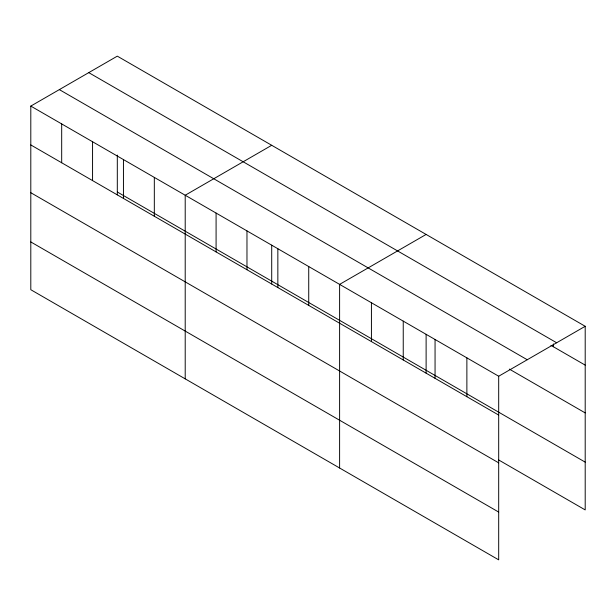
<?xml version="1.0" encoding="UTF-8"?>
<svg xmlns="http://www.w3.org/2000/svg" width="616" height="616" viewBox="0 0 616 616"><rect width="100%" height="100%" fill="white"/><g stroke="black" fill="none" stroke-linecap="round" stroke-linejoin="round"><path stroke-width="0.92" d="M30.8 106.091L498.69 376.23L498.69 559.852L30.8 289.713L30.8 106.091L117.309 56.148L585.2 326.288L585.2 509.909L498.721 459.983M271.71 145.291L185.208 195.241L185.208 378.863M426.118 234.442L339.608 284.384L339.608 468.006M498.69 376.23L585.2 326.288M88.758 72.634L556.656 342.765M550.935 345.345L585.2 365.126M59.344 89.613L527.242 359.744M509.332 369.1L585.2 412.905M117.309 191.992L585.2 462.131M30.8 144.937L498.69 415.068M30.8 192.716L498.69 462.847M30.8 241.942L498.69 512.073M553.384 343.913L553.384 346.754M466.874 357.858L466.874 396.704M435.058 339.493L435.058 378.332M426.118 334.311L426.118 373.15M403.241 321.121L403.241 359.967M371.425 302.749L371.425 341.595M308.731 266.551L308.731 305.397M277.847 248.725L277.847 287.564M271.71 245.168L271.71 284.007M246.97 230.9L246.97 269.739M216.085 213.067L216.085 251.913M154.323 177.408L154.323 216.255M123.446 159.583L123.446 198.421M117.309 155.078L117.309 194.864M92.562 141.749L92.562 180.596M61.685 123.924L61.685 162.763"/></g></svg>
